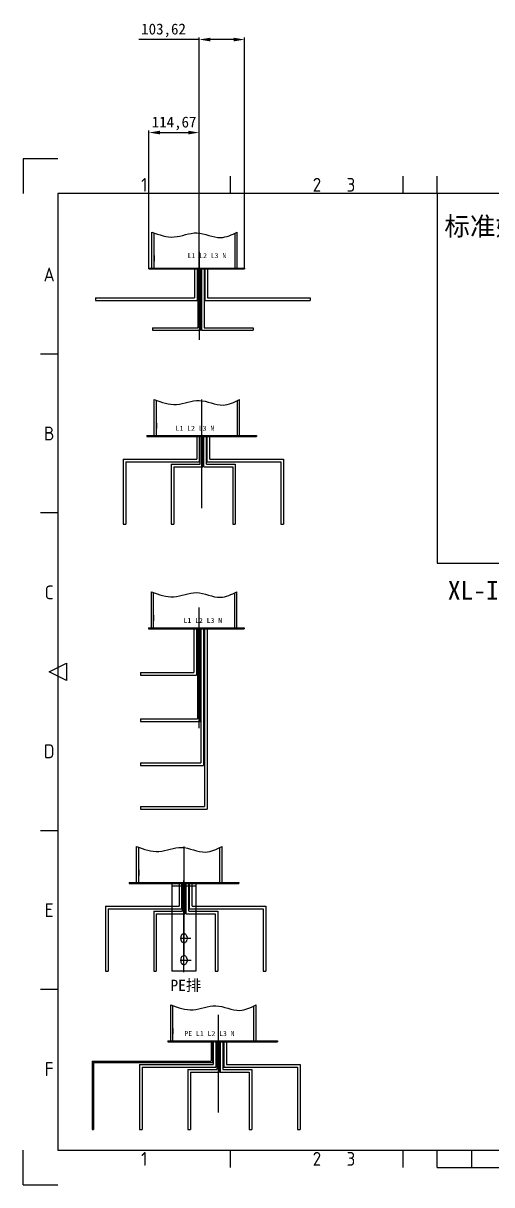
# Model space of a CAD drawing. Header units: millimetres. Extents: x 574498 to 1170950, y -60215 to -53982.
# Drawn here: x 577122 to 578191, y -59727 to -57075 of the extents above; entities that cross this region are included whole.
import ezdxf
from ezdxf.enums import TextEntityAlignment as Align

# ---------------------------------------------------------------- set-up
doc = ezdxf.new("R2010")
doc.units = ezdxf.units.MM
doc.linetypes.add('CENT', pattern=[3, 2.25, -0.25, 0.25, -0.25])
doc.linetypes.add('CENTER', pattern=[2, 1.25, -0.25, 0.25, -0.25])
for name, color, linetype in [('01', 7, 'Continuous'), ('05', 4, 'CENT'), ('FRAME050', 6, 'Continuous'), ('FRAME070', 5, 'Continuous'), ('FRAME200', 8, 'Continuous')]:
    doc.layers.add(name, color=color, linetype=linetype)
doc.styles.add('ISOCP', font='isocp.shx')
doc.styles.get("Standard").update_dxf_attribs({"font": ''})
doc.styles.add('STYLE1', font='')
doc.styles.get('Standard').set_extended_font_data('NSimSun')
doc.styles.get('STYLE1').set_extended_font_data('仿宋_GB2312')
doc.dimstyles.new('ISO-25', dxfattribs={"dimtxt": 2.5, "dimasz": 2.5, "dimexe": 1.25, "dimexo": 0.625, "dimtad": 1, "dimtxsty": 'Standard', "dimcen": 2.5, "dimadec": 0, "dimazin": 0, "dimtfac": 1, "dimtmove": 0, "dimatfit": 3, "dimfxl": 1, "dimarcsym": 0})

# ---------------------------------------------------------------- blocks, each defined once
blk = doc.blocks.new('A$C161F11D1')
for p, q in [((27.5, 0), (-27.5, 0)), ((-27.5, 0), (-27.5, -200)), ((27.5, 0), (27.5, -200)), ((27.5, -6), (-27.5, -6)), ((-7, -122), (-7, -128)), ((7, -122), (7, -128)), ((-7, -172), (-7, -178)), ((7, -172), (7, -178)), ((27.5, -200), (-27.5, -200))]:
    blk.add_line(p, q)
at = {"color": 1, "linetype": 'CENTER'}
for p, q in [((0, -202.2), (0, 7)), ((-8.9, -125), (16.1, -125)), ((-8.9, -175), (16.5, -175))]:
    blk.add_line(p, q, dxfattribs=at)
for centre, start, end in [((0, -122), 0, 180), ((0, -128), 180, 0), ((0, -172), 0, 180), ((0, -178), 180, 0)]:
    blk.add_arc(centre, 7, start, end)
blk = doc.blocks.new('*D414')
at = {"layer": '01', "color": 0, "lineweight": -2}
for p, q in [((577408.5, -57636.1), (577408.5, -57319.7)), ((577523.1, -57636.1), (577523.1, -57319.7)), ((577433.5, -57324.7), (577498.1, -57324.7))]:
    blk.add_line(p, q, dxfattribs=at)
at = {"layer": '01', "color": 0}
for points in [[(577433.5, -57320.5), (577433.5, -57328.8), (577408.5, -57324.7)], [(577498.1, -57328.8), (577498.1, -57320.5), (577523.1, -57324.7)]]:
    blk.add_solid(points, dxfattribs=at)
at = {"layer": 'Defpoints', "color": 0}
for p in [(577523.1, -57324.7), (577408.5, -57636.1), (577523.1, -57636.1)]:
    blk.add_point(p, dxfattribs=at)
at = {"layer": '01', "color": 0, "insert": (577465.8, -57303.8), "char_height": 25, "attachment_point": 5}
blk.add_mtext('114,67', dxfattribs=at)
blk = doc.blocks.new('*D415')
at = {"layer": '01', "color": 0, "lineweight": -2}
for p, q in [((577523.1, -57636.1), (577523.1, -57107.3)), ((577626.8, -57636.1), (577626.8, -57107.3)), ((577523.1, -57112.3), (577385.2, -57112.3)), ((577601.8, -57112.3), (577548.1, -57112.3))]:
    blk.add_line(p, q, dxfattribs=at)
at = {"layer": '01', "color": 0}
for points in [[(577548.1, -57108.2), (577548.1, -57116.5), (577523.1, -57112.3)], [(577601.8, -57116.5), (577601.8, -57108.2), (577626.8, -57112.3)]]:
    blk.add_solid(points, dxfattribs=at)
at = {"layer": 'Defpoints', "color": 0}
for p in [(577523.1, -57112.3), (577523.1, -57636.1), (577626.8, -57636.1)]:
    blk.add_point(p, dxfattribs=at)
at = {"layer": '01', "color": 0, "insert": (577441.7, -57091.5), "char_height": 25, "attachment_point": 5}
blk.add_mtext('103,62', dxfattribs=at)

msp = doc.modelspace()

# ---------------------------------------------------------------- linework, layer by layer
at = {"color": 31}
for p, q in [((578066.43566, -57463.56646), (578066.43566, -58307.58084)), ((577523.13908, -57596.89666), (577523.13908, -57797.50086)), ((578066.43566, -58307.58084), (580214.77749, -58307.58084))]:
    msp.add_line(p, q, dxfattribs=at)
for p, q in [((577415.02898, -57634.07285), (577415.02898, -57551.75865)), ((577420.02898, -57634.07285), (577420.02898, -57553.57208)), ((577605.02898, -57634.07285), (577605.02898, -57554.18016)), ((577610.02898, -57634.07285), (577610.02898, -57551.75865)), ((577419.99184, -57605.27783), (577419.99184, -57618.07357)), ((577408.47378, -57634.07285), (577408.47378, -57636.07285)), ((577626.76052, -57634.07285), (577626.76052, -57636.07285)), ((577420.37645, -58016.47853), (577420.37645, -57934.16433)), ((577425.37645, -58016.47853), (577425.37645, -57935.97776)), ((577610.37645, -58016.47853), (577610.37645, -57936.58584)), ((577615.37645, -58016.47853), (577615.37645, -57934.16433)), ((577425.33932, -57987.68351), (577425.33932, -58000.47925)), ((577403.25627, -58016.47853), (577653.71012, -58016.47853)), ((577403.25627, -58016.47853), (577403.25627, -58018.47853)), ((577403.25627, -58018.47853), (577653.71012, -58018.47853)), ((577517.47461, -58018.47853), (577517.47713, -58070.47853)), ((577653.71012, -58016.47853), (577653.71012, -58018.47853)), ((577349.47713, -58070.47853), (577517.47713, -58070.47853)), ((577349.47713, -58070.47853), (577349.47713, -58218.47853)), ((577355.47713, -58076.47853), (577523.47713, -58076.47853)), ((577355.47713, -58076.47853), (577355.47713, -58218.47853)), ((577459.47713, -58081.47853), (577525.47713, -58081.47853)), ((577459.47713, -58081.47853), (577459.47713, -58218.47853)), ((577465.47713, -58087.47853), (577531.47713, -58087.47853)), ((577465.47713, -58087.47853), (577465.47713, -58218.47853)), ((577533.47713, -58087.47853), (577599.47713, -58087.47853)), ((577539.47713, -58081.47853), (577605.47713, -58081.47853)), ((577541.47713, -58076.47853), (577709.47713, -58076.47853)), ((577547.47713, -58070.47853), (577715.47713, -58070.47853)), ((577599.47713, -58087.47853), (577599.47713, -58218.47853)), ((577605.47713, -58081.47853), (577605.47713, -58218.47853)), ((577709.47713, -58076.47853), (577709.47713, -58218.47853)), ((577715.47713, -58070.47853), (577715.47713, -58218.47853)), ((577349.47713, -58218.47853), (577355.47713, -58218.47853)), ((577459.47713, -58218.47853), (577465.47713, -58218.47853)), ((577599.47713, -58218.47853), (577605.47713, -58218.47853)), ((577709.47713, -58218.47853), (577715.47713, -58218.47853)), ((577414.06609, -58455.26321), (577414.06609, -58372.94902)), ((577419.06609, -58455.26321), (577419.06609, -58374.76244)), ((577604.06609, -58455.26321), (577604.06609, -58375.37053)), ((577609.06609, -58455.26321), (577609.06609, -58372.94902)), ((577419.02896, -58426.4682), (577419.02896, -58439.26394)), ((577407.51089, -58455.26321), (577407.51089, -58457.26321)), ((577625.79763, -58455.26321), (577625.79763, -58457.26321)), ((577380.14766, -59036.77774), (577380.14766, -58954.46354)), ((577385.14766, -59036.77774), (577385.14766, -58956.27697)), ((577570.14766, -59036.77774), (577570.14766, -58956.88505)), ((577575.14766, -59036.77774), (577575.14766, -58954.46354)), ((577385.11052, -59007.98272), (577385.11052, -59020.77846)), ((577363.02747, -59036.77774), (577613.48132, -59036.77774)), ((577363.02747, -59036.77774), (577363.02747, -59038.77774)), ((577363.02747, -59038.77774), (577613.48132, -59038.77774)), ((577477.24582, -59038.77774), (577477.24833, -59090.77774)), ((577613.48132, -59036.77774), (577613.48132, -59038.77774)), ((577309.24833, -59090.77774), (577477.24833, -59090.77774)), ((577309.24833, -59090.77774), (577309.24833, -59238.77774)), ((577315.24833, -59096.77774), (577483.24833, -59096.77774)), ((577315.24833, -59096.77774), (577315.24833, -59238.77774)), ((577501.24833, -59096.77774), (577669.24833, -59096.77774)), ((577507.24833, -59090.77774), (577675.24833, -59090.77774)), ((577669.24833, -59096.77774), (577669.24833, -59238.77774)), ((577675.24833, -59090.77774), (577675.24833, -59238.77774)), ((577419.24833, -59101.77774), (577485.24833, -59101.77774)), ((577419.24833, -59101.77774), (577419.24833, -59238.77774)), ((577425.24833, -59107.77774), (577491.24833, -59107.77774)), ((577425.24833, -59107.77774), (577425.24833, -59238.77774)), ((577493.24833, -59107.77774), (577559.24833, -59107.77774)), ((577499.24833, -59101.77774), (577565.24833, -59101.77774)), ((577559.24833, -59107.77774), (577559.24833, -59238.77774)), ((577565.24833, -59101.77774), (577565.24833, -59238.77774)), ((577309.24833, -59238.77774), (577315.24833, -59238.77774)), ((577419.24833, -59238.77774), (577425.24833, -59238.77774)), ((577559.24833, -59238.77774), (577565.24833, -59238.77774)), ((577669.24833, -59238.77774), (577675.24833, -59238.77774)), ((577458.03534, -59398.24605), (577458.03534, -59315.93185)), ((577463.03534, -59398.24605), (577463.03534, -59317.74528)), ((577648.03534, -59398.24605), (577648.03534, -59318.35337)), ((577653.03534, -59398.24605), (577653.03534, -59315.93185)), ((577462.9982, -59369.45104), (577462.9982, -59382.24678)), ((577451.48634, -59398.24605), (577701.94019, -59398.24605)), ((577451.48634, -59398.24605), (577451.48634, -59400.24605)), ((577451.48634, -59400.24605), (577555.13199, -59400.24605)), ((577550.64222, -59400.24605), (577550.64222, -59444.24605)), ((577553.63944, -59400.02228), (577553.64222, -59447.24605)), ((577555.13204, -59400.24605), (577555.14222, -59452.24605)), ((577558.16664, -59400.24605), (577563.14222, -59400.24605)), ((577561.06872, -59400.24604), (577561.14222, -59458.24605)), ((577563.14222, -59400.24605), (577563.14222, -59463.24605)), ((577564.27039, -59400.24605), (577571.21758, -59400.24605)), ((577569.14222, -59400.24605), (577569.14222, -59469.24605)), ((577571.22922, -59400.24605), (577571.14222, -59469.24605)), ((577572.20545, -59400.24605), (577701.94019, -59400.24605)), ((577577.14222, -59400.24605), (577577.14222, -59463.24605)), ((577579.14222, -59400.24605), (577579.14222, -59458.24605)), ((577585.14222, -59400.24605), (577585.14222, -59452.24605)), ((577701.94019, -59398.24605), (577701.94019, -59400.24605)), ((577278.64222, -59444.24605), (577278.64222, -59600.24605)), ((577278.64222, -59444.24605), (577550.64222, -59444.24605)), ((577281.64222, -59447.24605), (577281.64222, -59600.24605)), ((577281.64222, -59447.24605), (577553.64222, -59447.24605)), ((577387.14222, -59452.24605), (577387.14222, -59600.24605)), ((577387.14222, -59452.24605), (577555.14222, -59452.24605)), ((577393.14222, -59458.24605), (577393.14222, -59600.24605)), ((577393.14222, -59458.24605), (577561.14222, -59458.24605)), ((577497.14222, -59463.24605), (577497.14222, -59600.24605)), ((577497.14222, -59463.24605), (577563.14222, -59463.24605)), ((577503.14222, -59469.24605), (577503.14222, -59600.24605)), ((577503.14222, -59469.24605), (577569.14222, -59469.24605)), ((577571.14222, -59469.24605), (577637.14222, -59469.24605)), ((577577.14222, -59463.24605), (577643.14222, -59463.24605)), ((577579.14222, -59458.24605), (577747.14222, -59458.24605)), ((577585.14222, -59452.24605), (577753.14222, -59452.24605)), ((577637.14222, -59469.24605), (577637.14222, -59600.24605)), ((577643.14222, -59463.24605), (577643.14222, -59600.24605)), ((577747.14222, -59458.24605), (577747.14222, -59600.24605)), ((577753.14222, -59452.24605), (577753.14222, -59600.24605)), ((577278.64222, -59600.24605), (577281.64222, -59600.24605)), ((577387.14222, -59600.24605), (577393.14222, -59600.24605)), ((577497.14222, -59600.24605), (577503.14222, -59600.24605)), ((577637.14222, -59600.24605), (577643.14222, -59600.24605)), ((577747.14222, -59600.24605), (577753.14222, -59600.24605))]:
    msp.add_line(p, q)
at = {"color": 6}
for p, q in [((577408.47378, -57634.07285), (577626.76052, -57634.07285)), ((577408.47378, -57636.07285), (577626.76052, -57636.07285)), ((577413.82125, -58016.47853), (577632.10799, -58016.47853)), ((577413.82125, -58018.47853), (577632.10799, -58018.47853)), ((577407.51089, -58455.26321), (577625.79763, -58455.26321)), ((577407.51089, -58457.26321), (577625.79763, -58457.26321)), ((577373.59246, -59036.77774), (577591.8792, -59036.77774)), ((577373.59246, -59038.77774), (577591.8792, -59038.77774))]:
    msp.add_line(p, q, dxfattribs=at)
at = {"color": 0}
for p, q in [((577512.13908, -57636.07285), (577512.13908, -57702.07285)), ((577518.13908, -57636.07285), (577518.13908, -57708.07285)), ((577520.13908, -57636.07285), (577520.13908, -57770.07285)), ((577526.13908, -57636.07285), (577526.13908, -57776.07285)), ((577528.13908, -57636.07285), (577528.13908, -57776.07285)), ((577534.13908, -57636.07285), (577534.13908, -57770.07285)), ((577536.13908, -57636.07285), (577536.13908, -57708.07285)), ((577542.13908, -57636.07285), (577542.13908, -57702.07285)), ((577286.13908, -57702.07285), (577512.13908, -57702.07285)), ((577286.13908, -57702.07285), (577286.13908, -57708.07285)), ((577286.13908, -57708.07285), (577518.13908, -57708.07285)), ((577536.13908, -57708.07285), (577776.13908, -57708.07285)), ((577542.13908, -57702.07285), (577776.13908, -57702.07285)), ((577776.13908, -57702.07285), (577776.13908, -57708.07285)), ((577416.13908, -57770.07285), (577520.13908, -57770.07285)), ((577416.13908, -57770.07285), (577416.13908, -57776.07285)), ((577534.13908, -57770.07285), (577646.13908, -57770.07285)), ((577646.13908, -57770.07285), (577646.13908, -57776.07285)), ((577416.13908, -57776.07285), (577526.13908, -57776.07285)), ((577528.13908, -57776.07285), (577646.13908, -57776.07285)), ((577511.1762, -58457.26321), (577511.1762, -58557.26321)), ((577517.1762, -58457.26321), (577517.1762, -58563.26321)), ((577519.1762, -58457.26321), (577519.1762, -58663.26321)), ((577525.1762, -58457.26321), (577525.1762, -58669.26321)), ((577527.1762, -58457.26321), (577527.1762, -58763.26321)), ((577533.1762, -58457.26321), (577533.1762, -58769.26321)), ((577535.1762, -58457.26321), (577535.1762, -58863.26321)), ((577541.1762, -58457.26321), (577541.1762, -58869.26321)), ((577389.1762, -58557.26321), (577389.1762, -58563.26321)), ((577389.1762, -58557.26321), (577511.1762, -58557.26321)), ((577389.1762, -58563.26321), (577517.1762, -58563.26321)), ((577389.1762, -58663.26321), (577389.1762, -58669.26321)), ((577389.1762, -58663.26321), (577519.1762, -58663.26321)), ((577389.1762, -58669.26321), (577525.1762, -58669.26321)), ((577389.1762, -58763.26321), (577389.1762, -58769.26321)), ((577389.1762, -58763.26321), (577507.1762, -58763.26321)), ((577389.1762, -58769.26321), (577513.1762, -58769.26321)), ((577507.1762, -58763.26321), (577527.1762, -58763.26321)), ((577513.1762, -58769.26321), (577533.1762, -58769.26321)), ((577389.1762, -58863.26321), (577389.1762, -58869.26321)), ((577389.1762, -58863.26321), (577515.1762, -58863.26321)), ((577389.1762, -58869.26321), (577521.1762, -58869.26321)), ((577515.1762, -58863.26321), (577535.1762, -58863.26321)), ((577521.1762, -58869.26321), (577541.1762, -58869.26321))]:
    msp.add_line(p, q, dxfattribs=at)
at = {"color": 7}
for p, q in [((577528.13908, -57636.07285), (577534.13908, -57636.07285)), ((577523.47713, -58076.47853), (577523.47713, -58018.47853)), ((577525.47713, -58081.47853), (577525.47713, -58018.47853)), ((577531.47713, -58087.47853), (577531.47713, -58018.47853)), ((577533.47713, -58087.47853), (577533.47713, -58018.47853)), ((577539.47713, -58081.47853), (577539.47713, -58018.47853)), ((577541.47713, -58076.47853), (577541.47713, -58018.47853)), ((577547.47713, -58070.47853), (577547.47713, -58018.47853)), ((577483.24833, -59096.77774), (577483.24833, -59038.77774)), ((577485.24833, -59101.77774), (577485.24833, -59038.77774)), ((577491.24833, -59107.77774), (577491.24833, -59038.77774)), ((577493.24833, -59107.77774), (577493.24833, -59038.77774)), ((577499.24833, -59101.77774), (577499.24833, -59038.77774)), ((577501.24833, -59096.77774), (577501.24833, -59038.77774)), ((577507.24833, -59090.77774), (577507.24833, -59038.77774))]:
    msp.add_line(p, q, dxfattribs=at)
at = {"color": 1}
for p, q in [((577528.48656, -57933.73105), (577528.47713, -58181.8958)), ((577522.1762, -58408.68968), (577522.1762, -58684.10607)), ((577488.25776, -58954.03026), (577488.24833, -59202.195)), ((577566.14222, -59338.59165), (577566.14222, -59561.56389))]:
    msp.add_line(p, q, dxfattribs=at)
for points in [[(577415.02898, -57551.75865), (577465.95586, -57562.95408), (577517.80697, -57553.65474), (577572.3171, -57564.28256), (577610.02898, -57551.75865)], [(577420.37645, -57934.16433), (577471.30333, -57945.35977), (577523.15444, -57936.06042), (577577.66458, -57946.68824), (577615.37645, -57934.16433)], [(577414.06609, -58372.94902), (577464.99297, -58384.14445), (577516.84408, -58374.84511), (577571.35422, -58385.47293), (577609.06609, -58372.94902)], [(577380.14766, -58954.46354), (577431.07454, -58965.65898), (577482.92565, -58956.35963), (577537.43578, -58966.98745), (577575.14766, -58954.46354)], [(577458.03534, -59315.93185), (577508.96222, -59327.12729), (577560.81333, -59317.82795), (577615.32346, -59328.45577), (577653.03534, -59315.93185)]]:
    msp.add_spline(points, degree=3)
at = {"layer": '05', "color": 4}
msp.add_line((577519.1762, -58457.26321), (577525.1762, -58457.26321), dxfattribs=at)
at = {"layer": 'FRAME050'}
for p, q in [((577594.61593, -57463.56646), (577594.61593, -57424.14214)), ((577988.85913, -57463.56646), (577988.85913, -57424.14214)), ((578066.43566, -57463.56646), (578066.43566, -57424.14214)), ((577200.37273, -57830.21264), (577160.94841, -57830.21264)), ((577200.37273, -58192.91638), (577160.94841, -58192.91638)), ((577180.66057, -58555.62013), (577220.08489, -58535.90797)), ((577220.08489, -58535.90797), (577220.08489, -58575.33229)), ((577220.08489, -58575.33229), (577180.66057, -58555.62013)), ((577200.37273, -58918.32387), (577160.94841, -58918.32387)), ((577200.37273, -59281.02761), (577160.94841, -59281.02761)), ((577594.61593, -59687.09811), (577594.61593, -59647.67379)), ((577988.85913, -59687.09811), (577988.85913, -59647.67379)), ((578066.43566, -59687.09811), (578066.43566, -59647.67379)), ((578145.2843, -59687.09811), (578145.2843, -59647.67379)), ((578066.43566, -59687.09811), (578854.92206, -59687.09811))]:
    msp.add_line(p, q, dxfattribs=at)
at = {"layer": 'FRAME070'}
for p, q in [((577200.37273, -57463.56646), (577200.37273, -59647.67379)), ((580214.77749, -57463.56646), (577200.37273, -57463.56646)), ((577200.37273, -59647.67379), (580214.77749, -59647.67379))]:
    msp.add_line(p, q, dxfattribs=at)
at = {"layer": 'FRAME200'}
for p, q in [((577121.52409, -57384.71782), (577121.52409, -57463.56646)), ((577200.37273, -57384.71782), (577121.52409, -57384.71782)), ((577121.52409, -59726.52243), (577121.52409, -59647.67379)), ((577121.52409, -59726.52243), (577200.37273, -59726.52243))]:
    msp.add_line(p, q, dxfattribs=at)

# ---------------------------------------------------------------- block references
at = {"layer": '05', "color": 4}
msp.add_blockref('A$C161F11D1', (577488.2544, -59038.77774), dxfattribs=at)

# ---------------------------------------------------------------- texts
at = {"color": 7, "lineweight": 0, "style": 'STYLE1'}
for s, height, p in [('标准始端冲孔', 42.744327, (578082.63232, -57559.88472)), ('XL-II铜铝母线相关参数对照表', 42.7443269, (578090.35578, -58390.96079))]:
    msp.add_text(s, height=height, dxfattribs=at).set_placement(p)
at = {"char_height": 11.25, "width": 1013.049, "attachment_point": 1}
for s, insert in [('  L1 L2 L3 N', (577479.19488, -57599.89399)), ('  L1 L2 L3 N', (577451.72231, -57993.97522)), ('  L1 L2 L3 N', (577469.82578, -58432.75991)), ('PE L1 L2 L3 N', (577489.38119, -59375.74274))]:
    msp.add_mtext(s, dxfattribs=dict(at, insert=insert))
at = {"layer": '05', "color": 4, "style": 'STYLE1'}
msp.add_text('PE排', height=25.646596, dxfattribs=at).set_placement((577457.65288, -59284.05176))
at = {"layer": 'FRAME050', "style": 'ISOCP'}
for s, p in [('1', (577397.49433, -57443.8543)), ('2', (577791.73753, -57443.8543)), ('3', (577869.31406, -57443.8543)), ('A', (577180.66057, -57648.86077)), ('B', (577180.66057, -58011.56451)), ('C', (577180.66057, -58374.26825)), ('D', (577180.66057, -58736.972)), ('E', (577180.66057, -59099.67574)), ('F', (577180.66057, -59462.37949)), ('1', (577397.49433, -59667.38595)), ('2', (577791.73753, -59667.38595)), ('3', (577869.31406, -59667.38595))]:
    msp.add_text(s, height=31.53946, dxfattribs=at).set_placement(p, align=Align.MIDDLE)

# ---------------------------------------------------------------- dimensions: what is measured, and where the dimension line sits
at = {"layer": '01', "color": 4}
for base, p1, picture, middle in [((577523.13908, -57112.32244), (577626.76052, -57636.07285), '*D415', (577441.68075, -57091.48911)), ((577523.13908, -57324.67146), (577408.47378, -57636.07285), '*D414', (577465.80643, -57303.83813))]:
    dim = msp.add_linear_dim(base=base, p1=p1, p2=(577523.13908, -57636.07285), dimstyle='ISO-25', override={"dimscale": 10, "dimexe": 0.5, "dimexo": 0, "dimfxl": 200}, dxfattribs=at)
    dim.commit()
    dim.dimension.update_dxf_attribs({"geometry": picture, "text_midpoint": middle})

doc.saveas('drawing.dxf')
